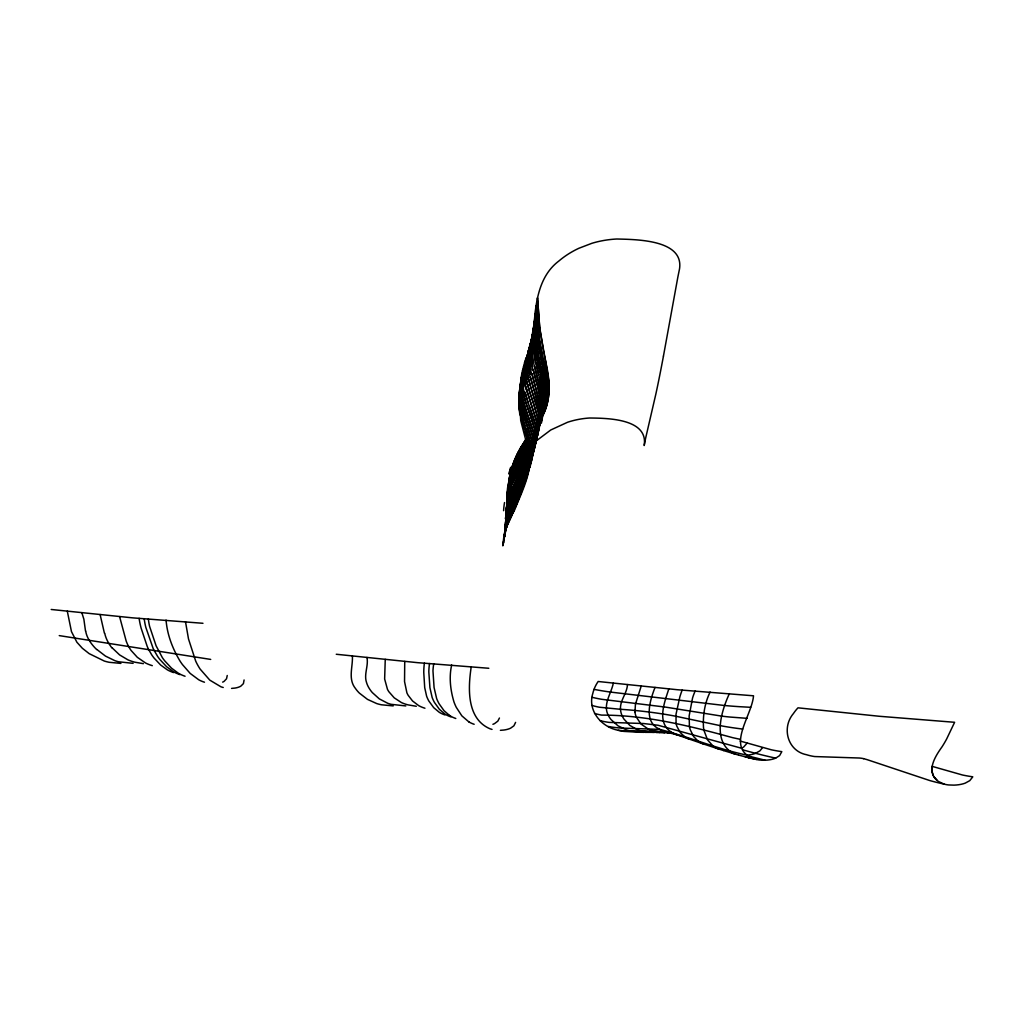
<?xml version="1.0" encoding="UTF-8"?>
<svg xmlns="http://www.w3.org/2000/svg" width="1024" height="1024" viewBox="0 0 1024 1024"><rect width="100%" height="100%" fill="white"/><g stroke="black" fill="none" stroke-linecap="round" stroke-linejoin="round"><path stroke-width="1.5" d="M385.254 659.341L384.64 679.014L387.469 689.331A74.048 33.664 8.5 0 0 388.89 691.75L394.214 697.83L401.37 702.528A20.198 9.05 9.2 0 0 407.962 704.858L416.294 706.278M506.086 514.803L506.867 504.525M507.418 495.603L508.826 481.818M533.504 339.891L533.606 335.194M534.554 332.301L535.296 313.638L534.784 323.738M535.629 315.789L535.744 309.632L535.693 333.786M535.552 319.731L536.064 339.878M507.034 496.845L507.162 503.091M529.83 355.776L530.79 343.296L534.451 321.664L534.31 322.701M533.517 338.086L534.323 323.763M227.238 675.494L226.534 678.771L224.102 681.357A20.07 8.742 12.1 0 1 222.643 682.112M506.048 515.456L506.189 511.168M639.501 732.275L623.936 731.405A25.946 11.674 6 0 1 618.291 730.291C601.651 727.283 587.187 710.618 592.845 693.312A154.304 70.4 4.2 0 1 594.035 689.37A139.648 63.821 4.4 0 1 598.17 681.498L677.235 689.715L753.51 695.795C751.987 716.467 723.264 749.85 756.378 759.475A13.606 5.952 4.1 0 0 759.962 760.077L765.133 760.23A19.866 8.717 4.1 0 0 775.654 758.157L779.61 755.584L781.824 751.642A83.494 37.952 3.4 0 1 771.469 749.824L740.096 741.03M508.723 486.106L510.374 473.101A131.533 73.306 9.3 0 1 512.934 465.754L513.638 462.925M505.83 518.669L505.882 517.35M534.707 325.683L534.912 343.834M507.11 495.002L507.072 503.77M533.619 334.387L534.157 325.747M505.677 521.139L506.88 508.339A192.166 105.382 11.9 0 1 510.733 495.526L516.851 483.661M532.506 340.915L533.901 325.76L533.094 330.752M545.498 399.066L545.587 395.802A158.784 94.976 2.7 0 0 545.574 393.178L541.888 371.558M548.851 380.966C549.99 394.547 547.674 408.845 539.955 420.314L544.307 407.834L545.574 395.149A159.322 93.734 10 0 0 545.485 393.139L542.246 373.069M506.368 511.104L507.277 502.08L504.422 536.742M531.379 344.781L533.978 325.683M507.072 495.514L508.211 486.861A145.139 80.077 9.4 0 1 511.027 477.76M505.894 517.146L506.752 509.376M505.549 523.098L506.739 513.28M503.462 543.002L503.526 542.067M729.382 693.619C721.28 711.27 711.949 741.325 733.222 753.382A13.837 6.08 4.4 0 0 735.629 754.227L738.394 755.008M505.344 526.208L505.446 525.069M404.736 661.414L404.544 681.587L406.899 692.826A75.853 34.445 8.2 0 0 408.179 695.334L412.544 700.966L418.637 705.6A19.29 8.627 8.9 0 0 424.947 708.224M534.234 324.762L534.886 317.645L534.784 318.682M509.747 478.848L511.27 469.606M534.4 322.765L534.49 321.766M505.306 526.822L506.496 517.722M534.592 320.742L534.682 319.718M503.424 543.194L504.87 533.018A208.23 112.691 17.4 0 1 507.302 524.749L511.923 514.598M505.088 529.843L505.178 528.947M503.987 539.955C506.176 516.122 521.101 496.282 526.886 473.344M507.213 493.683L508.531 485.645M505.818 519.411L506.573 513.882A206.118 112.858 12.7 0 1 510.438 500.698L519.322 482.534M627.482 684.557C627.059 693.619 619.328 700.915 620.582 710.221A77.018 35.021 4.9 0 0 622.49 716.531A72.486 32.947 5 0 0 624.013 719.155L629.811 725.414L637.542 729.766A19.136 8.602 5.7 0 0 640.819 730.79L657.037 732.416M505.037 530.419L506.163 522.65M504.781 533.363L504.883 532.544M505.203 528.755L505.997 523.277M530.355 346.803L533.427 329.728L532.493 350.771A262.054 161.152 -10.6 0 0 534.298 366.387M505.51 524.71L506.33 518.899M503.706 540.262L503.91 538.534M504.512 536.038L502.81 545.843L503.962 535.386A182.323 97.907 14.9 0 1 505.715 528.909L512.192 514.906M503.936 540.314L504.653 534.912M504.73 533.888L505.907 526.272M504.896 532.378L505.715 527.104M530.931 461.786L526.797 477.274M532.032 457.741L530.381 465.574L526.554 476.198M504.371 537.19L504.883 533.325M520.307 386.419L522.432 374.093M504.666 534.784L505.958 527.603M534.042 324.749L534.17 323.725M533.043 454.003L531.302 461.786L527.437 471.987M529.382 348.826L532.774 333.747L528.602 356.045A192.934 118.963 -0.9 0 0 530.931 374.208M532.928 331.738L531.226 354.586A237.773 146.253 -7.6 0 0 532.966 370.189M534.938 446.528L531.802 457.357L534.784 447.45M520.614 383.053L523.661 370.035L520.742 382.272M504.397 536.55L507.328 524.032L511.91 513.229M504.154 536.87L504.422 535.258M535.821 442.816L532.979 452.544M526.618 358.298L531.213 341.811L527.962 352M528.179 352.614L528.333 351.731M536.678 439.066L534.144 447.731M663.45 356.07L677.786 277.453A150.797 7.59 -82.1 0 1 679.526 268.915C683.968 239.578 636.237 239.526 616.768 239.002A90.419 70.323 9.2 0 0 591.834 243.315L578.829 248.294A101.043 78.771 9.4 0 0 558.899 260.992C538.803 276.083 535.693 302.323 534.003 325.504A282.214 218.189 -3.2 0 1 532.582 334.848L528.422 353.37L521.19 378.15L519.526 400.397L520.73 420.646L529.651 454.938A121.6 68.646 7 0 1 530.099 460.941C529.139 478.246 520.87 494.106 514.624 509.99A450.547 240.768 26.1 0 1 512.013 514.816M613.325 683.11C611.2 693.888 602.214 704.934 608.653 716.006A62.605 28.442 5.4 0 0 611.072 719.603L617.971 725.798L626.534 729.933A21.747 9.779 5.8 0 0 631.219 731.174L653.811 732.352M511.398 470.515L512.371 466.214M531.405 339.738L532.032 337.779L527.616 356.301L527.578 373.12M537.51 435.29L534.874 443.955M510.682 487.578A163.866 91.226 14.4 0 0 509.35 490.739L506.637 503.334L508.058 491.008A152.115 84.211 11.1 0 1 510.605 484.314M521.178 378.957L523.917 368.653M512.64 467.174L512.934 465.702M538.33 431.514L536.051 439.142M528.486 350.963L529.075 348.224M641.254 685.965L635.443 704.243L634.957 712.154M471.245 666.675C468.045 687.821 466.394 718.541 489.869 728.73A13.171 5.824 7.9 0 0 492.032 729.395M536.499 440L534.221 447.59M539.123 427.75L537.216 434.342M513.05 465.779L515.584 460.736M521.331 378.202L524.864 365.99M509.325 478.106L508.058 493.888M514.035 463.91L515.072 459.725M537.331 436.211L534.963 443.814M538.138 432.422L536.141 438.963M451.674 665.011C448.883 677.158 450.406 690.048 453.952 701.875A163.802 74.714 6.2 0 0 456.32 707.405L461.862 715.853L468.864 721.894M522.074 374.182L526.042 361.958M536.922 435.162L538.944 428.608A98.624 56.947 10.5 0 0 539.354 426.291L539.674 425.114M529.293 347.302L530.829 341.658M526.131 358.592L530.304 345.843M515.597 722.381L513.894 725.824L510.605 728.179A21.286 9.434 7.9 0 1 503.872 730.035L500.39 730.317M522.957 370.214L527.181 357.926L526.413 359.706M525.005 362.432L529.318 349.862L525.478 360.589M523.93 366.31L528.282 353.894L527.488 355.699M540.211 422.477L537.997 429.043M539.405 426.24L537.152 432.73M540.57 420.621L539.072 425.037M499.443 718.016L497.83 721.139L494.605 723.571A19.699 8.742 8.2 0 1 492.902 724.288M655.027 687.411C649.882 700.659 642.816 722.906 660.71 729.638C689.843 737.152 717.76 749.158 747.328 755.2M527.923 352.294L530.304 345.843M522.33 486.157L526.477 474.394M540.096 422.131L539.328 424.333M522.035 487.027L518.541 496.806M523.315 481.05L528.23 467.891M522.189 484.365L518.259 495.104M523.072 485.798L513.498 510.029M521.587 490.112L512.32 512.358M522.854 486.438L525.146 479.91M525.478 361.024L526.771 357.491M522.65 480.474L519.923 488M523.597 484.275L524.544 481.574M523.789 477.235L529.357 463.014M522.867 488.013L523.251 486.925M521.331 492.339L521.715 491.251M668.813 688.883C664.499 702.541 656.154 722.688 671.757 732.454M520.947 493.414L519.77 496.653M524.019 484.762L514.944 508.467M523.955 484.954L525.53 480.678M524.147 484.416L525.325 481.203M543.923 412.096C554.47 385.472 540.173 358.374 538.483 331.597M525.133 479.974L525.722 478.374M526.323 478.541L530.982 461.478A118.861 67.149 8.1 0 0 529.856 449.05M526.131 479.078L526.4 478.336M525.402 481.011L526.208 478.874M519.373 497.728L508.019 522.931A213.299 114.688 14.7 0 0 504.397 535.245M524.083 452.454C515.61 466.01 505.446 480.23 507.558 497.216M540.07 421.402L539.213 423.59M519.091 493.03L528.013 468.403M525.939 477.786L526.541 476.25M527.565 473.6L531.955 458.278A110.592 62.669 9.3 0 0 531.597 445.798M523.29 472.742L524.109 470.592M539.891 421.875L539.008 424.051M522.842 473.882L519.552 481.997M524.518 469.542L529.958 456.858M529.139 467.789L532.928 454.72A104.704 59.482 9.6 0 0 532.582 442.214M533.043 452.403L535.654 443.738A95.616 54.63 10.6 0 0 535.565 431.258M526.592 474.099L527.104 472.819M538.15 428.71L540.314 422.118A108.224 62.95 9.7 0 0 541.222 408.525M519.091 490.125L529.126 463.526M519.462 489.203L518.208 492.237M527.014 473.037L527.309 472.294M527.232 472.512L527.514 471.77M537.293 432.448L539.75 424.781A102.451 59.418 10 0 0 540.288 412.378M517.683 498.957L518.118 497.882M510.106 497.357L518.899 479.526M527.283 465.357L518.784 487.501L510.49 504.64A220.454 120.448 13.5 0 0 506.406 517.696M510.195 484.198L519.603 466.445M536.806 435.405L535.91 437.504M510.246 501.312L514.099 493.133M517.786 496.256L518.234 495.181M510.221 509.12L516.275 496.422M509.965 512.909L513.741 504.781M540.019 420.442C549.965 400.474 541.312 378.611 536.909 358.541M529.766 459.712L514.291 496.678M531.456 458.253L529.805 461.99M528.102 468.237L528.448 467.379M529.114 465.83L534.003 450.278A102.042 58.15 9.2 0 0 532.454 437.747M538.189 427.187L538.637 426.112M531.379 458.394L530.496 460.454M528.32 467.712L533.875 451.11A100.467 57.011 10.5 0 0 533.389 438.592M518.592 491.354L517.747 493.286M527.693 464.346L530.304 458.598M510.541 487.526L511.066 486.323M510.451 492.109L523.251 466.15M535.27 441.05L535.718 440.013M532.621 453.453L532.173 454.49L532.544 453.581M510.963 475.277L513.114 470.746M538.957 423.334L539.904 421.158M536.038 437.274L536.499 436.224M517.325 497.331L517.811 496.154M537.997 427.558L538.458 426.496M535.168 441.229L535.616 440.179M517.21 500.083L508.544 518.95A237.722 128.691 15.2 0 0 505.933 527.603M510.733 479.091L522.944 457.114M510.566 491.661L517.222 478.771M518.925 483.392L529.894 456.947M532.877 450.701L533.338 449.677M529.19 463.424L530.112 461.35M517.363 497.216L515.853 500.518M510.733 482.739L520.397 464.973M523.725 465.126L524.672 462.989M532.8 450.829L533.261 449.805M525.632 460.864L517.44 478.426M519.565 478.093L529.805 454.592M517.658 493.504L516.173 496.691M525.184 461.862L529.83 451.955M510.874 486.592L513.434 481.549M542.477 415.552L546.752 401.984L547.725 386.189M526.144 459.725L529.907 451.827M519.078 479.168L529.997 454.182M516.89 498.266L510.093 512.512A243.046 131.93 14.6 0 0 505.523 527.066M511.923 470.387L515.251 464M530.24 458.701L530.778 457.574M518.362 484.672L516.582 488.371M519.386 478.477L517.018 483.392M511.232 477.798L511.757 476.672M539.021 422.605L539.533 421.53M514.637 459.942L520.87 449.306M511.398 485.427L523.955 461.376M517.453 453.504L526.822 438.72M523.482 462.323L526.003 457.139M525.299 458.586L529.638 449.805M522.445 464.461L522.97 463.386M512.371 469.312L524.851 448.909M526.323 456.448L528.947 451.187M521.92 465.523L513.574 481.28M513.139 465.651L516.083 460.288M512.448 512.154L508.698 520.307A233.165 125.722 14.9 0 0 504.934 533.056M515.405 501.389L513.83 504.55M710.118 692.045C704.768 702.899 702.784 715.354 703.488 727.386A162.803 72.691 2.5 0 0 704.013 730.56L707.597 739.93L713.242 746.278A17.894 7.91 4.5 0 0 718.938 749.107M514.061 462.17L527.002 442.061M513.702 511.053L512.154 514.138M512.845 511.309L513.382 510.259M517.85 452.672L526.477 439.181M515.763 497.459L510.4 508.57A234.342 127.642 14.1 0 0 505.818 523.238M516.506 455.526L522.291 445.99M538.893 422.541L539.43 421.466M514.138 497.062L510.298 505.242A216.678 119.616 19 0 0 505.306 518.579M519.514 449.626L526.08 439.053M539.942 420.378C545.638 409.677 547.661 397.222 546.24 385.216A247.757 148.954 -1.7 0 0 545.779 381.709L542.912 367.552M541.683 417.19L540.25 419.853M541.888 417.126C551.578 400.154 550.029 379.392 545.523 361.075M512.333 475.648L523.533 456.064M516.429 488.576L514.253 492.736M523.712 458.701L527.002 452.39M519.693 449.254L526.426 438.592M523.802 458.509L520.166 465.395M526.016 454.272L528.102 450.291M527.117 452.16L528.653 449.242M522.611 460.8L523.162 459.75M522.061 461.85L519.885 465.92M528.781 446.682L525.875 451.891M528.947 446.374L524.698 453.99M523.072 456.87L524.838 453.709M762.483 747.712L759.962 750.835L755.29 753.434A21.248 9.37 4.4 0 1 747.238 755.136M514.291 468.634L516.134 465.549M747.085 743.181L743.731 746.931A23.219 10.291 4.6 0 1 741.773 748.109M527.987 445.901L525.939 449.357M527.168 447.296L527.782 446.259M515.328 461.491L516.723 459.264M525.312 450.394L526.746 447.974M523.635 453.171L525.504 450.048M523.456 453.478L516.032 465.626M515.994 462.861L526.387 446.477M527.437 444.838L528.077 443.814M526.784 445.85L527.68 444.416M516.557 459.456L519.987 454.182M526.144 446.874L527.027 445.453M517.197 458.445L520.666 453.171M519.795 454.464L524.045 448.077M520.448 453.466L526.49 444.442M527.168 443.43L527.834 442.419M526.093 445.03L527.45 442.995M523.802 448.461L525.146 446.451M521.562 448.294L515.046 459.034A132.083 74.01 9.6 0 0 512.307 466.445M521.306 448.64L522.266 447.283M521.997 447.642L523.674 445.261M524.915 445.043L513.946 462.362A131.085 73.267 9.5 0 0 511.219 469.773M522.714 445.363L524.429 442.957M522.688 446.643L525.107 443.251M523.712 443.968L516.365 455.795A134.362 75.392 9.8 0 0 513.574 463.194A175.654 98.33 8 0 0 512.128 470.515M524.096 444.672L525.837 442.253M524.122 443.366L525.158 441.946M525.517 442.688L526.554 441.254M526.234 441.702L526.95 440.717M524.838 442.381L525.888 440.947M525.555 441.395L526.618 439.949M526.285 440.41L527.014 439.424M536.051 441.05L550.746 429.99L567.59 422.246A78.938 65.498 9.5 0 1 589.491 418.01C607.565 418.189 648.461 418.598 644.198 445.53A131.725 6.067 -82.3 0 1 645.632 438.208L655.782 394.368A267.238 11.814 -82 0 0 663.45 356.109M231.578 688.397L234.88 688.09A21.658 9.446 11.8 0 0 240.883 686.106L243.418 683.61L244.096 679.974M133.107 663.347L118.451 661.747A19.392 8.384 13.3 0 1 114.88 660.672L105.485 656.102L96.896 649.498M405.798 705.933L391.142 704.32A18.906 8.435 9.4 0 1 387.763 703.283L379.328 698.893L372.301 692.557A76.224 34.637 8.8 0 1 366.579 682.624C363.61 674.317 368.742 665.869 366.938 657.446M120.896 663.398L109.248 662.298A21.85 9.434 13.4 0 1 104.269 661.03L89.203 653.658L82.381 648.294L76.89 642.227L71.475 631.629L67.302 611.174M655.347 732.365L644.928 732.339M393.203 705.907L381.504 704.794A21.299 9.498 9.6 0 1 376.717 703.565L367.514 699.392L359.386 693.12A62.733 28.378 9.2 0 1 355.494 688.525C347.712 678.95 353.037 666.816 352.384 655.962M656.128 732.365L664.96 732.582L652.826 730.79A19.622 8.819 5.5 0 1 648.64 729.306L641.05 724.096L636.352 717.133A80.102 36.39 4.7 0 1 634.957 712.154M643.878 732.339L643.085 732.326M656.896 732.378L659.904 732.442M642.88 732.301L638.554 732.25M638.182 732.25L637.517 732.237M750.656 707.302L739.725 706.701A279.488 145.446 3.7 0 1 724.467 705.498L610.56 692.096A173.568 86.835 5.9 0 1 594.035 689.37M747.098 718.336L730.227 717.069A156.659 76.288 4 0 1 721.869 716.147L665.459 707.098L601.843 699.315A73.216 34.714 6.2 0 1 592.115 697.318M202.97 623.296L136.87 618.176A217.574 105.933 15.4 0 1 132.16 617.805L51.2 609.472M488.806 668.275L422.118 663.014A210.483 107.123 10.1 0 1 417.382 662.643L336.269 654.259M143.36 663.654L134.886 662.208A20.698 9.011 13.1 0 1 127.859 659.802L119.603 654.912L112.026 647.718M742.682 729.05L739.507 728.666A174.157 84.378 3.6 0 1 720.397 725.683M659.136 729.37L620.493 728.051A54.054 24.73 6.1 0 1 611.93 727.078L608.218 726.477M210.701 659.418L59.251 635.61M720.397 725.683L675.763 716.237A169.677 71.398 5.9 0 0 662.605 713.946A193.101 80.41 6 0 0 648.96 712.026A204.198 84.608 6 0 0 634.803 710.451A185.958 77.696 6 0 0 620.506 709.299L599.309 707.213A37.018 17.126 6.3 0 1 592.064 705.459M755.238 759.181L749.043 757.773M756.378 759.475L745.165 756.813M775.654 758.157L768.205 756.429A340.237 168.973 1.2 0 1 742.618 749.773M677.171 734.899L671.206 733.248A10.701 4.749 5.4 0 0 669.504 732.954L669.35 732.928A13.773 6.106 5.4 0 0 668.736 732.851L665.664 732.621A79.629 34.214 5.4 0 0 659.238 732.403M765.133 760.23L748.442 756.032M741.875 748.339L658.061 725.261L643.622 723.533L609.114 722.394A36.57 16.678 6.2 0 1 603.789 721.498L600.09 720.653M863.501 758.656L865.971 759.322A46.95 20.058 3.1 0 1 867.686 759.834L930.035 780.634A165.158 73.651 0.3 0 0 944.051 784.09L945.165 784.371A13.837 5.862 1.6 0 0 948.723 784.96L954.01 785.139A20.198 8.576 1.6 0 0 965.21 783.142L969.766 780.646L972.8 776.819A85.133 37.248 0.7 0 1 962.534 775.014L932.045 766.336L931.994 771.418L933.414 775.872M749.338 757.85L738.637 755.085M594.534 713.408L596.339 713.92A29.965 13.709 6.3 0 0 601.664 715.11C646.31 715.059 689.574 725.85 732.378 737.6A283.648 141.274 2.4 0 0 740.109 739.277M735.36 754.15L723.763 750.618M944.064 784.09L938.291 781.414L933.85 776.666M723.622 750.579L718.976 749.082M718.707 749.005L703.859 744.115A18.547 8.23 4.7 0 1 698.15 741.184L693.632 736.55L690.278 729.779A123.29 55.334 3.3 0 1 689.446 726.758L689.126 716.032L692.557 697.984A265.254 118.541 1.2 0 1 695.155 691.059M703.667 744.051L689.523 739.187M689.254 739.085L677.389 734.963A19.354 8.678 5.1 0 1 671.77 732.442M449.498 715.443L444.032 710.682L439.078 703.731A127.296 58.01 7 0 1 436.646 698.573L434.074 687.514L432.973 670.912A246.144 113.779 5.2 0 1 433.754 663.782M936.717 780.173C926.157 770.394 935.475 756.019 942.003 746.867A437.926 205.632 7.7 0 0 946.688 738.918L954.611 722.291L879.181 716.262L797.978 707.827A140.787 62.374 1.6 0 0 793.408 713.574C781.389 727.68 787.494 751.014 806.528 754.714A26.214 11.558 3.2 0 0 814.707 756.557L859.213 758.016A14.426 6.234 2.8 0 1 863.526 758.63M81.818 612.646L83.866 619.2L85.517 631.117M528.294 416.512L529.446 419.558M530.509 415.821L526.528 404.954M528.474 423.36L525.094 414.144M527.949 415.629L522.842 399.718M529.69 420.288L534.323 434.931M529.344 405.901L536.205 426.586M528.704 424.013L533.325 438.579M527.603 427.226L521.587 408.717M530.739 416.563L535.322 431.245M526.016 410.291L534.195 434.01M527.795 427.75L532.314 442.202M525.773 428.147L526.835 431.13M534.003 404.698L530.79 395.443M526.963 431.514L531.315 445.786M528.422 403.43L525.094 392.474M527.68 401.19L536.307 427.533M525.478 408.73L525.747 409.51M524.826 413.363L522.253 404.723M534.707 399.475L531.622 390.195M524.851 425.472L521.19 413.069M533.043 394.739L538.854 413.965M534.17 405.44L538.227 420.006M523.712 422.08L531.238 445.274M525.184 432.141L526.17 435.085M534.605 399.411L536.09 403.981M526.259 404.16L523.942 396.224M526.246 435.29L530.304 449.331M532.774 393.958L528.806 379.891M530.266 393.869L530.534 394.65M527.155 399.616L527.424 400.41M525.21 407.936L523.11 400.832M534.464 391.219L539.814 410.202M533.965 389.67L540.083 412.365M529.766 392.282L530.01 393.075M534.08 390.246L530.432 377.075M523.456 421.312L522.752 418.995M524.275 429.35L520.909 417.126M527.923 394.355L537.19 422.835M533.581 388.685L530.47 377.549M531.136 388.621L531.379 389.402M526.81 398.618L525.005 392.192M536.32 404.736L536.55 405.478M529.51 391.501L527.386 383.552M535.718 387.494L540.723 406.387M535.347 386.509L531.891 373.875M530.662 387.046L530.893 387.827M536.781 406.234L536.998 406.963M527.45 392.768L527.68 393.562M536.922 383.744L537.357 385.267M536.486 382.221L537.805 386.778M526.016 387.2L537.28 423.77M536.563 382.72L533.248 369.715M537.446 385.792L541.594 402.56M522.522 418.227L521.882 415.898M537.882 387.315L541.798 404.634M536.115 381.171L533.261 370.138M537.216 407.706L538.266 411.686M530.304 386.022L528.051 376.371M104.422 633.254L100.109 614.528M538.035 379.891L538.445 381.414M537.613 378.368L534.528 365.914M538.522 381.926L542.63 400.742M527.117 391.718L526.272 388.493M538.688 374.502L543.514 397.53M533.21 437.747L521.984 403.571M538.752 374.95L534.886 357.286L533.542 340.557M539.482 377.536L543.526 396.864M538.342 373.414L535.744 362.458M532.224 441.51L521.677 409.088A182.221 107.917 1.9 0 1 520.896 405.926M535.206 430.31L523.853 395.93M540.48 373.606L536.333 354.982L534.669 338.368M527.629 384.845L537.882 417.728M540.531 374.042L544.486 394.995M521.677 415.13L520.947 412.006M540.762 366.592L541.478 369.626M540.8 367.002L537.498 351.04L535.859 336.166M541.171 368.525L541.837 371.123M540.442 365.478L538.355 356.147M541.53 370.048L542.195 372.608M530.266 449.05L520.435 414.656M541.824 362.624L542.528 365.658M542.874 367.155L537.779 340.595M538.342 412.032L538.586 413.094M541.504 361.472L537.6 338.944M542.566 366.042L543.552 370.138M531.866 373.402L540.954 408.512M542.963 358.618L544.307 364.646M542.643 357.466L538.598 333.606L536.806 301.709L537.178 309.824M544.192 354.662L545.51 360.678M534.541 366.336L542.438 398.707M543.872 353.472L539.776 327.642M544.333 365.069L547.597 385.395M543.578 370.56L546.138 385.101M545.83 362.176L540.134 330.982M545.843 362.586L548.685 380.109M538.65 413.453L539.174 416.205M119.578 616.589L126.17 641.011A138.611 62.554 11.5 0 0 128.435 646.17L129.766 648.448A81.664 36.39 12.3 0 0 131.098 650.445L137.318 657.306L145.446 662.925A19.725 8.602 12.8 0 0 152.307 665.651M539.891 329.638L537.498 297.779L539.635 327.091M537.421 337.28L537.562 339.277M537.382 337.6L536.23 305.664L536.346 313.792M538.355 331.059L537.254 311.782M537.126 333.901L537.267 335.603M185.498 621.734L188.506 638.963L195.674 661.03A159.053 72.218 10.2 0 0 200.128 669.082L209.818 680.141L220.954 686.797A13.402 5.824 11.8 0 0 223.232 687.488M537.024 333.325L536.371 315.75M508.262 495.13L508.173 493.67M533.696 346.906L533.53 338.79M535.731 334.669L535.782 335.552M508.16 493.427L508.16 496.064M166.067 620.096C167.168 634.637 172.608 648.742 180.096 661.184A162.65 74.099 10.5 0 0 182.477 664.602L190.208 673.434L198.682 679.744A17.114 7.45 12 0 0 204.48 682.214M506.739 506.995L506.662 504.461M534.618 337.754L534.554 333.222M506.675 507.674L508.109 490.611A153.178 84.301 9.6 0 1 510.605 482.714M506.381 510.912L507.149 499.046A166.733 91.686 10.6 0 1 510.643 486.528M179.917 674.611A18.65 8.128 12.4 0 1 173.274 671.603L166.643 666.739L159.962 659.597A118.298 53.286 11.4 0 1 157.619 656.41L153.946 650.099A174.682 79.654 10.7 0 1 153.062 648.218L145.843 627.405A277.069 129.536 9.3 0 1 144.192 618.65M173.581 672.576A18.47 8.051 12.5 0 1 167.219 669.747L160.64 665.011L154.099 658.086A107.405 48.23 11.6 0 1 151.821 655.002L148.672 649.587A163.379 74.266 10.9 0 1 147.098 646.067L141.146 628.211A330.33 155.226 8.6 0 1 139.11 618.33M111.757 647.718A103.501 46.272 12.3 0 1 104.755 633.306M96.627 649.51A85.274 37.824 12.8 0 1 85.722 631.155M185.062 676.237A18.803 8.192 12.3 0 1 178.15 673.075L171.482 668.122L164.723 660.851A127.258 57.472 11.2 0 1 162.33 657.587L156.083 645.76L149.606 626.406A247.578 115.392 9.7 0 1 148.365 618.906M474.163 724.275A16.806 7.45 8.1 0 1 468.902 721.894M429.542 663.514A275.994 127.462 4.8 0 0 428.826 671.846L429.914 687.693L432.154 697.485A117.926 53.696 7.2 0 0 434.509 702.528L439.424 709.338L444.89 714.022A18.266 8.141 8.5 0 0 450.944 716.902M455.795 718.49A18.432 8.205 8.4 0 1 449.536 715.43M424.384 663.181A330.214 152.179 4.1 0 0 423.77 672.576L424.704 687.642L426.611 696.166A106.778 48.589 7.4 0 0 428.877 701.056L433.715 707.661L439.168 712.218A18.086 8.064 8.6 0 0 444.966 714.931M618.291 730.304A92.339 42.893 6.1 0 0 631.219 731.162L656.602 731.392L667.366 732.467A34.957 15.347 5.5 0 1 672.051 733.44M689.51 739.187A18.419 8.218 4.9 0 1 684.685 736.768L680.166 732.454L676.851 726.221A96.512 43.469 3.8 0 1 676.083 723.443L675.981 714.432L679.885 696.755A407.962 178.381 -0.4 0 1 682.15 690.15M670.336 733.069A21.414 9.626 5.3 0 1 659.085 729.382M683.456 736.358A21.811 9.792 5.1 0 1 679.949 735.68M527.565 376.435A187.942 114.842 -7.8 0 1 527.283 373.158M540.301 416.256A98.419 58.138 4.9 0 1 538.765 426.202M503.603 510.682A216.358 116.429 24.5 0 1 504.525 502.554M523.866 403.456A182.502 109.773 4 0 1 521.702 374.144M504.806 525.888A236.634 129.677 20.7 0 1 509.773 512.832M523.226 409.766A228.506 136.73 3.2 0 1 520.666 382.272M520.87 413.082A186.842 110.003 2.1 0 1 520.269 409.946M523.11 405.798A199.45 119.693 3.6 0 1 521.037 378.176M524.8 399.59A173.632 104.794 4.5 0 1 522.496 370.163M534.618 434.944A97.498 55.603 10.5 0 1 534.848 447.462M505.51 522.432A228.851 126.195 20.6 0 1 510.106 509.069M525.107 395.84A169.754 102.502 3.9 0 1 523.52 366.259M527.117 392.038A169.421 103.078 4.8 0 1 524.518 362.368M536.563 427.546A94.758 54.298 10.7 0 1 536.563 440M505.946 513.05A202.278 111.846 17.3 0 1 510.349 501.35M527.552 385.165A170.227 103.962 4.7 0 1 525.683 358.541M525.99 388.518A189.824 114.534 1.3 0 1 525.325 385.293M537.523 423.795A94.899 54.566 10.4 0 1 537.382 436.224M505.843 509.133A189.107 104.435 15.3 0 1 510.464 497.472M528.794 381.491A174.4 106.854 3.5 0 1 526.477 358.285M527.552 384.845A197.453 119.949 -0.3 0 1 526.874 381.632M538.419 420.006A96.115 55.386 10.2 0 1 538.189 432.422M507.059 501.952A175.45 96.845 12.8 0 1 511.053 492.301M521.958 402.88A324.8 193.306 1.2 0 1 520.883 386.419M519.77 414.054A231.744 136.102 -1.5 0 1 519.142 402.982M520.87 417.126A195.277 114.816 1.3 0 1 520.294 414.029M530.547 449.344A118.605 67.11 8.4 0 1 530.982 461.798M530.227 377.574A222.554 136.154 -3.1 0 1 529.574 374.349M531.354 373.952A214.566 131.622 -6.7 0 1 529.843 355.763M508.672 485.67A143.616 79.373 9.4 0 1 511.373 479.258M542.003 404.646A116.429 67.93 9.7 0 1 540.531 420.608M508.902 481.843A137.088 76.083 9.7 0 1 511.488 475.418M542.976 400.768A128.397 75.341 8.9 0 1 539.814 421.338M509.542 478.157A133.286 73.83 8.2 0 1 512.909 470.656M535.386 362.534A290.56 177.075 -15.2 0 1 534.144 346.829M543.616 397.542A137.254 80.589 9.1 0 1 540.736 418.944M510.771 473.178A130.995 72.461 6.8 0 1 514.227 465.933M536.806 358.566A325.402 197.555 -17.9 0 1 535.334 343.744M544.781 395.008A152.128 89.69 8.8 0 1 539.008 422.016M511.718 469.696A130.163 72.128 6.5 0 1 515.187 462.464M538.522 356.096A364.902 218.688 -21.9 0 1 536.909 339.661M545.549 399.066A158.528 94.118 6.1 0 1 539.418 418.406M539.123 418.048A194.611 117.798 18.5 0 1 537.178 421.094M512.666 466.278A130.624 72.845 7.9 0 1 515.418 460.147M508.672 473.856A173.12 96.602 15.5 0 1 510.003 470.067M545.997 385.101A170.086 100.813 7.8 0 1 542.784 415.514M541.658 415.142A170.803 103.885 20.6 0 1 537.907 421.363M514.176 463.014A132.442 73.357 5.2 0 1 517.683 455.808M509.837 469.504A175.834 97.856 16.2 0 1 510.733 467.315M543.232 411.802A151.462 92.685 19.3 0 1 538.701 419.008M515.622 459.827A135.322 75.123 5.8 0 1 518.528 453.76M542.042 417.203A166.362 101.478 25.3 0 1 540.531 419.814M517.35 458.125A140.39 77.082 3.7 0 1 521.894 449.792M520.141 414.669A228.365 134.477 0.5 0 1 519.245 401.267A318.579 186.278 -0.5 0 1 520.141 388.096A425.229 243.712 -2.8 0 1 522.842 375.923M530.637 445.274A111.283 63.053 8.5 0 1 532.083 457.754M519.821 412.045A223.36 131.853 0.7 0 1 521.075 383.104M531.507 441.51A105.894 60.173 8.9 0 1 533.094 454.003M520.269 408.768A197.606 117.274 1.2 0 1 521.69 379.021M523.981 368.666A218.317 130.445 7.5 0 1 524.954 366.016M519.821 404.774A190.694 113.331 1.3 0 1 528.269 362.406M517.35 493.133A300.058 164.429 20.8 0 1 515.802 496.218M533.478 434.01A99.354 56.781 9.4 0 1 535.014 446.528M521.024 400.896A179.712 107.366 1.4 0 1 528.09 360.038M534.579 430.31A97.498 55.885 9.5 0 1 535.923 442.816M522.022 396.288A173.709 104.243 1.2 0 1 526.682 361.216M535.795 426.586A96.666 55.603 9.2 0 1 536.806 439.078M523.226 392.563A172.736 104.102 0.7 0 1 526.374 360.704M536.794 422.822A96.819 55.821 9.2 0 1 537.651 435.302M523.725 387.238A182.349 109.914 0.8 0 1 529.549 352.563M506.97 504.55A178.893 98.24 11.2 0 1 510.426 491.635M537.459 417.728A100.096 57.843 9 0 1 538.496 431.539M525.21 383.616A184.781 111.898 0 0 1 529.216 352.166M538.534 413.965A102.387 59.328 8.7 0 1 539.29 427.763M526.848 380.006A188.838 114.918 -1.1 0 1 528.934 352.666M539.533 410.202A106.01 61.606 8.3 0 1 539.891 425.139M528.154 377.242A201.293 122.867 -3.2 0 1 530.022 350.63M540.403 406.387A111.603 65.037 8.1 0 1 540.493 422.515M529.421 373.606A219.315 134.08 -5 0 1 531.494 346.829M540.992 402.547A120.128 70.259 8.6 0 1 540.698 422.234M530.829 369.946A241.408 147.674 -7.1 0 1 532.531 344.755M509.21 493.517A181.85 100.749 10.4 0 1 509.619 476.698A133.773 74.304 9.2 0 1 512.218 469.274M541.184 398.669A131.149 77.043 10.1 0 1 541.094 422.118M532.16 366.17A270.63 165.158 -9.6 0 1 534.157 340.838M509.056 485.99A183.731 102.208 9.2 0 1 510.208 473.165M541.158 396.698A145.933 86.362 14 0 1 541.325 423.27M509.875 479.782A182.144 101.632 8.8 0 1 511.104 469.747M510.912 474.675A176.742 98.842 8.5 0 1 512.23 466.432M514.176 463.514A159.706 89.421 8 0 1 518.016 452.71M542.502 415.565A143.142 87.13 19.6 0 1 541.722 417.203M516.301 458.317A161.344 90.253 8.2 0 1 519.654 449.651"/></g></svg>
